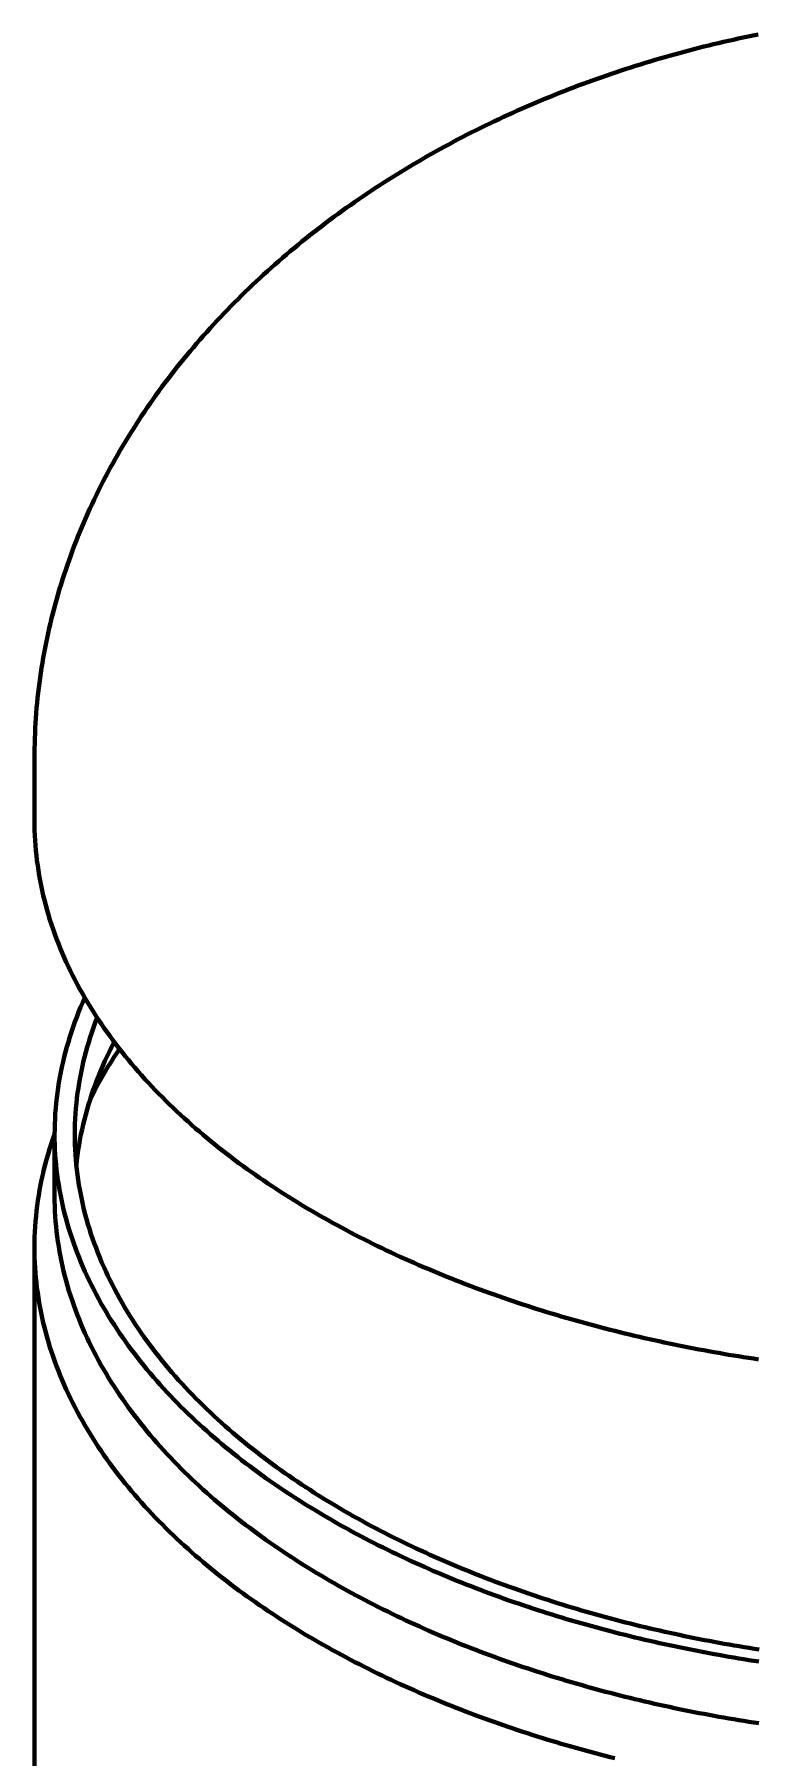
# Model space of a CAD drawing. Header units: millimetres. Extents: x 0 to 594, y 0 to 420.
# Drawn here: x 205.4 to 234.1, y 195.4 to 263.7 of the extents above; entities that cross this region are included whole.
import ezdxf

# ---------------------------------------------------------------- set-up
doc = ezdxf.new("R2010")
doc.units = ezdxf.units.MM
doc.layers.add('01-VISIBLE', color=7, linetype='CONTINUOUS', lineweight=70)

msp = doc.modelspace()

# ---------------------------------------------------------------- linework, layer by layer
at = {"layer": '01-VISIBLE'}
for p, q in [((205.409, 232.539), (205.409, 234.989)), ((206.209, 217.629), (206.209, 220.079)), ((205.409, 192.754), (205.409, 215.588))]:
    msp.add_line(p, q, dxfattribs=at)
for points in [[(234.111, 263.71), (233.914, 263.67), (233.718, 263.63), (233.521, 263.588), (233.325, 263.546), (233.129, 263.503), (232.933, 263.459), (232.738, 263.414), (232.542, 263.369), (232.347, 263.322), (232.152, 263.275), (231.957, 263.227), (231.763, 263.178), (231.568, 263.128), (231.374, 263.078), (231.18, 263.026), (230.987, 262.974), (230.793, 262.921), (230.6, 262.867), (230.407, 262.812), (230.214, 262.756), (230.022, 262.7), (229.829, 262.643), (229.637, 262.584), (229.446, 262.525), (229.254, 262.465), (229.063, 262.405), (228.872, 262.343), (228.681, 262.281), (228.491, 262.217), (228.301, 262.153), (228.111, 262.088), (227.921, 262.022), (227.732, 261.956), (227.543, 261.888), (227.355, 261.82), (227.166, 261.75), (226.978, 261.68), (226.791, 261.609), (226.603, 261.537), (226.416, 261.465), (226.23, 261.391), (226.043, 261.317), (225.857, 261.241), (225.672, 261.165), (225.487, 261.088), (225.302, 261.01), (225.117, 260.931), (224.933, 260.852), (224.749, 260.771), (224.566, 260.69), (224.383, 260.607), (224.2, 260.524), (224.018, 260.44), (223.836, 260.355), (223.655, 260.27), (223.474, 260.183), (223.293, 260.095), (223.113, 260.007), (222.934, 259.918), (222.754, 259.828), (222.576, 259.737), (222.397, 259.645), (222.219, 259.552), (222.042, 259.458), (221.865, 259.364), (221.688, 259.268), (221.512, 259.172), (221.337, 259.075), (221.162, 258.976), (220.987, 258.877), (220.813, 258.778), (220.64, 258.677), (220.467, 258.575), (220.294, 258.473), (220.123, 258.369), (219.951, 258.265), (219.78, 258.16), (219.61, 258.053), (219.44, 257.946), (219.271, 257.838), (219.103, 257.73), (218.935, 257.62), (218.767, 257.509), (218.6, 257.398), (218.434, 257.285), (218.269, 257.172), (218.104, 257.058), (217.939, 256.943), (217.776, 256.827), (217.613, 256.71), (217.45, 256.592), (217.288, 256.473), (217.127, 256.354), (216.967, 256.233), (216.807, 256.112), (216.648, 255.99), (216.49, 255.866), (216.332, 255.742), (216.175, 255.617), (216.019, 255.491), (215.863, 255.365), (215.709, 255.237), (215.555, 255.108), (215.401, 254.979), (215.249, 254.849), (215.097, 254.717), (214.946, 254.585), (214.796, 254.452), (214.647, 254.318), (214.498, 254.183), (214.35, 254.047), (214.203, 253.911), (214.057, 253.773), (213.912, 253.635), (213.768, 253.495), (213.624, 253.355), (213.482, 253.214), (213.34, 253.072), (213.199, 252.929), (213.059, 252.785), (212.92, 252.641), (212.782, 252.495), (212.645, 252.349), (212.509, 252.201), (212.373, 252.053), (212.239, 251.904), (212.106, 251.754), (211.973, 251.603), (211.842, 251.452), (211.711, 251.299), (211.582, 251.146), (211.454, 250.992), (211.327, 250.837), (211.2, 250.681), (211.075, 250.524), (210.951, 250.366), (210.828, 250.208), (210.706, 250.048), (210.585, 249.888), (210.465, 249.727), (210.347, 249.565), (210.229, 249.403), (210.113, 249.239), (209.998, 249.075), (209.884, 248.91), (209.771, 248.744), (209.659, 248.577), (209.549, 248.41), (209.439, 248.242), (209.331, 248.072), (209.225, 247.903), (209.119, 247.732), (209.015, 247.561), (208.912, 247.388), (208.81, 247.216), (208.709, 247.042), (208.61, 246.867), (208.512, 246.692), (208.416, 246.516), (208.321, 246.34), (208.227, 246.162), (208.134, 245.984), (208.043, 245.806), (207.953, 245.626), (207.865, 245.446), (207.778, 245.265), (207.692, 245.084), (207.608, 244.902), (207.526, 244.719), (207.444, 244.535), (207.364, 244.351), (207.286, 244.167), (207.209, 243.981), (207.134, 243.795), (207.06, 243.609), (206.987, 243.422), (206.916, 243.234), (206.847, 243.046), (206.779, 242.857), (206.713, 242.668), (206.648, 242.478), (206.585, 242.287), (206.523, 242.096), (206.463, 241.905), (206.405, 241.713), (206.348, 241.521), (206.293, 241.328), (206.239, 241.134), (206.187, 240.941), (206.137, 240.746), (206.088, 240.552), (206.041, 240.357), (205.995, 240.161), (205.951, 239.966), (205.909, 239.769), (205.869, 239.573), (205.83, 239.376), (205.792, 239.179), (205.757, 238.981), (205.723, 238.784), (205.691, 238.586), (205.661, 238.387), (205.632, 238.189), (205.605, 237.99), (205.58, 237.791), (205.556, 237.592), (205.534, 237.392), (205.514, 237.192), (205.496, 236.993), (205.479, 236.793), (205.465, 236.593), (205.452, 236.392), (205.44, 236.192), (205.431, 235.992), (205.423, 235.791), (205.417, 235.591), (205.412, 235.39), (205.41, 235.189), (205.409, 234.989)], [(205.409, 232.539), (205.41, 232.339), (205.415, 232.139), (205.423, 231.938), (205.434, 231.738), (205.448, 231.538), (205.465, 231.339), (205.486, 231.139), (205.509, 230.94), (205.536, 230.742), (205.565, 230.543), (205.598, 230.346), (205.634, 230.149), (205.672, 229.952), (205.714, 229.756), (205.758, 229.56), (205.806, 229.366), (205.856, 229.172), (205.909, 228.979), (205.965, 228.786), (206.024, 228.594), (206.085, 228.404), (206.15, 228.214), (206.217, 228.025), (206.286, 227.837), (206.358, 227.65), (206.433, 227.464), (206.51, 227.279), (206.589, 227.095), (206.671, 226.912), (206.756, 226.73), (206.842, 226.55), (206.932, 226.37), (207.023, 226.192), (207.116, 226.015), (207.212, 225.839), (207.31, 225.664), (207.41, 225.49), (207.512, 225.318), (207.616, 225.146), (207.722, 224.976), (207.83, 224.807), (207.94, 224.64), (208.051, 224.473), (208.165, 224.308), (208.28, 224.144), (208.397, 223.982), (208.516, 223.82), (208.637, 223.66), (208.759, 223.501), (208.883, 223.344), (209.008, 223.187), (209.135, 223.032), (209.263, 222.878), (209.393, 222.726), (209.524, 222.574), (209.657, 222.424), (209.791, 222.275), (209.927, 222.128), (210.064, 221.981), (210.202, 221.836), (210.341, 221.692), (210.482, 221.549), (210.624, 221.408), (210.767, 221.267), (210.911, 221.128), (211.056, 220.99), (211.203, 220.854), (211.35, 220.718), (211.499, 220.584), (211.649, 220.45), (211.8, 220.318), (211.951, 220.187), (212.104, 220.058), (212.258, 219.929), (212.413, 219.802), (212.568, 219.675), (212.725, 219.55), (212.882, 219.426), (213.04, 219.303), (213.199, 219.182), (213.359, 219.061), (213.52, 218.941), (213.682, 218.823), (213.844, 218.705), (214.007, 218.589), (214.171, 218.473), (214.336, 218.359), (214.501, 218.246), (214.667, 218.134), (214.834, 218.023), (215.002, 217.913), (215.17, 217.804), (215.338, 217.695), (215.508, 217.588), (215.678, 217.482), (215.849, 217.377), (216.02, 217.273), (216.192, 217.17), (216.364, 217.068), (216.537, 216.967), (216.711, 216.867), (216.885, 216.768), (217.06, 216.67), (217.235, 216.572), (217.411, 216.476), (217.587, 216.381), (217.764, 216.286), (217.941, 216.193), (218.119, 216.1), (218.297, 216.008), (218.475, 215.917), (218.654, 215.828), (218.834, 215.739), (219.014, 215.65), (219.194, 215.563), (219.375, 215.477), (219.557, 215.391), (219.738, 215.307), (219.92, 215.223), (220.103, 215.14), (220.286, 215.058), (220.469, 214.977), (220.653, 214.897), (220.836, 214.817), (221.021, 214.739), (221.205, 214.661), (221.391, 214.584), (221.576, 214.508), (221.762, 214.432), (221.948, 214.358), (222.134, 214.284), (222.321, 214.211), (222.508, 214.139), (222.695, 214.068), (222.883, 213.997), (223.07, 213.928), (223.259, 213.859), (223.447, 213.791), (223.636, 213.723), (223.825, 213.657), (224.014, 213.591), (224.204, 213.526), (224.393, 213.461), (224.583, 213.398), (224.774, 213.335), (224.964, 213.273), (225.155, 213.212), (225.346, 213.151), (225.537, 213.091), (225.729, 213.032), (225.921, 212.974), (226.113, 212.916), (226.305, 212.859), (226.497, 212.803), (226.69, 212.748), (226.883, 212.693), (227.076, 212.639), (227.269, 212.586), (227.462, 212.533), (227.656, 212.481), (227.849, 212.43), (228.043, 212.38), (228.238, 212.33), (228.432, 212.281), (228.626, 212.233), (228.821, 212.185), (229.016, 212.138), (229.211, 212.092), (229.406, 212.046), (229.601, 212.001), (229.797, 211.957), (229.992, 211.913), (230.188, 211.87), (230.384, 211.828), (230.58, 211.787), (230.776, 211.746), (230.973, 211.706), (231.169, 211.666), (231.366, 211.627), (231.562, 211.589), (231.759, 211.552), (231.956, 211.515), (232.153, 211.478), (232.35, 211.443), (232.548, 211.408), (232.745, 211.374), (232.943, 211.34), (233.141, 211.307), (233.338, 211.275), (233.536, 211.243), (233.734, 211.212), (233.932, 211.182), (234.13, 211.152)], [(207.405, 225.499), (207.321, 225.309), (207.24, 225.119), (207.162, 224.927), (207.087, 224.734), (207.015, 224.54), (206.945, 224.345), (206.878, 224.149), (206.815, 223.952), (206.754, 223.754), (206.696, 223.555), (206.641, 223.355), (206.59, 223.154), (206.541, 222.953), (206.496, 222.751), (206.454, 222.548), (206.415, 222.345), (206.379, 222.141), (206.347, 221.936), (206.318, 221.731), (206.293, 221.525), (206.271, 221.319), (206.252, 221.113), (206.236, 220.907), (206.224, 220.7), (206.216, 220.493), (206.211, 220.286), (206.209, 220.079)], [(207.896, 224.706), (207.823, 224.513), (207.753, 224.32), (207.685, 224.125), (207.621, 223.929), (207.559, 223.733), (207.501, 223.535), (207.446, 223.337), (207.394, 223.137), (207.345, 222.937), (207.299, 222.736), (207.257, 222.535), (207.217, 222.332), (207.181, 222.129), (207.149, 221.926), (207.12, 221.722), (207.094, 221.518), (207.071, 221.313), (207.052, 221.108), (207.037, 220.902), (207.024, 220.696), (207.016, 220.491), (207.011, 220.285), (207.009, 220.079)], [(208.573, 223.745), (208.477, 223.559), (208.384, 223.372), (208.294, 223.183), (208.206, 222.993), (208.121, 222.803), (208.039, 222.61), (207.959, 222.417)], [(208.785, 223.468), (208.666, 223.292), (208.55, 223.113), (208.437, 222.934), (208.325, 222.753), (208.216, 222.571), (208.109, 222.387), (208.004, 222.202), (207.902, 222.016), (207.802, 221.828), (207.705, 221.639), (207.611, 221.449)], [(207.959, 222.417), (207.884, 222.227), (207.812, 222.035), (207.743, 221.842), (207.676, 221.649), (207.613, 221.454), (207.552, 221.259), (207.494, 221.062), (207.44, 220.865), (207.388, 220.667), (207.34, 220.468), (207.295, 220.268), (207.253, 220.068), (207.214, 219.867), (207.179, 219.665), (207.147, 219.463), (207.118, 219.26), (207.092, 219.057), (207.07, 218.854)], [(206.209, 220.081), (206.14, 219.884), (206.073, 219.687), (206.01, 219.488), (205.95, 219.288), (205.892, 219.088), (205.838, 218.887), (205.787, 218.685), (205.739, 218.482), (205.694, 218.278), (205.652, 218.074), (205.613, 217.869), (205.578, 217.664), (205.546, 217.457), (205.517, 217.251), (205.492, 217.044), (205.47, 216.837), (205.451, 216.629), (205.436, 216.421), (205.424, 216.213), (205.416, 216.005), (205.411, 215.796), (205.409, 215.588)], [(206.209, 220.079), (206.21, 219.878), (206.215, 219.678), (206.223, 219.478), (206.235, 219.277), (206.249, 219.078), (206.267, 218.878), (206.287, 218.679), (206.311, 218.48), (206.338, 218.281), (206.369, 218.083), (206.402, 217.885), (206.438, 217.688), (206.478, 217.492), (206.52, 217.296), (206.566, 217.101), (206.614, 216.906), (206.665, 216.712), (206.72, 216.519), (206.777, 216.327), (206.837, 216.136), (206.899, 215.946), (206.965, 215.756), (207.033, 215.568), (207.104, 215.38), (207.177, 215.194), (207.253, 215.008), (207.332, 214.824), (207.413, 214.641), (207.496, 214.458), (207.582, 214.277), (207.67, 214.097), (207.761, 213.919), (207.854, 213.741), (207.949, 213.565), (208.046, 213.389), (208.146, 213.215), (208.247, 213.043), (208.351, 212.871), (208.456, 212.701), (208.564, 212.532), (208.674, 212.364), (208.785, 212.197), (208.899, 212.032), (209.014, 211.868), (209.131, 211.705), (209.25, 211.544), (209.37, 211.384), (209.492, 211.225), (209.616, 211.067), (209.742, 210.911), (209.869, 210.756), (209.997, 210.602), (210.127, 210.45), (210.259, 210.299), (210.392, 210.149), (210.526, 210), (210.662, 209.853), (210.799, 209.706), (210.938, 209.562), (211.077, 209.418), (211.218, 209.276), (211.361, 209.134), (211.504, 208.994), (211.649, 208.856), (211.795, 208.718), (211.942, 208.582), (212.09, 208.447), (212.239, 208.313), (212.389, 208.18), (212.54, 208.049), (212.693, 207.919), (212.846, 207.789), (213, 207.662), (213.155, 207.535), (213.312, 207.409), (213.469, 207.285), (213.627, 207.161), (213.785, 207.039), (213.945, 206.918), (214.106, 206.798), (214.267, 206.679), (214.429, 206.561), (214.592, 206.445), (214.756, 206.329), (214.921, 206.215), (215.086, 206.101), (215.252, 205.989), (215.418, 205.878), (215.586, 205.768), (215.754, 205.658), (215.923, 205.55), (216.092, 205.443), (216.262, 205.337), (216.433, 205.232), (216.604, 205.128), (216.776, 205.025), (216.949, 204.923), (217.122, 204.822), (217.295, 204.722), (217.47, 204.623), (217.644, 204.525), (217.82, 204.428), (217.996, 204.332), (218.172, 204.236), (218.349, 204.142), (218.526, 204.049), (218.704, 203.957), (218.882, 203.865), (219.061, 203.775), (219.241, 203.685), (219.42, 203.596), (219.6, 203.509), (219.781, 203.422), (219.962, 203.336), (220.144, 203.251), (220.325, 203.166), (220.508, 203.083), (220.69, 203.001), (220.874, 202.919), (221.057, 202.839), (221.241, 202.759), (221.425, 202.68), (221.61, 202.602), (221.795, 202.524), (221.98, 202.448), (222.165, 202.372), (222.351, 202.298), (222.538, 202.224), (222.724, 202.151), (222.911, 202.078), (223.098, 202.007), (223.286, 201.936), (223.474, 201.866), (223.662, 201.797), (223.85, 201.729), (224.039, 201.661), (224.228, 201.595), (224.417, 201.529), (224.607, 201.464), (224.797, 201.399), (224.987, 201.336), (225.177, 201.273), (225.368, 201.211), (225.559, 201.15), (225.75, 201.089), (225.941, 201.03), (226.133, 200.971), (226.324, 200.912), (226.516, 200.855), (226.709, 200.798), (226.901, 200.742), (227.094, 200.687), (227.287, 200.633), (227.48, 200.579), (227.673, 200.526), (227.866, 200.473), (228.06, 200.422), (228.254, 200.371), (228.448, 200.321), (228.642, 200.271), (228.837, 200.222), (229.031, 200.174), (229.226, 200.127), (229.421, 200.08), (229.616, 200.035), (229.811, 199.989), (230.007, 199.945), (230.202, 199.901), (230.398, 199.858), (230.594, 199.815), (230.79, 199.774), (230.986, 199.732), (231.182, 199.692), (231.379, 199.652), (231.575, 199.613), (231.772, 199.575), (231.969, 199.537), (232.166, 199.5), (232.363, 199.464), (232.56, 199.428), (232.757, 199.393), (232.955, 199.359), (233.152, 199.325), (233.35, 199.292), (233.548, 199.26), (233.746, 199.228), (233.944, 199.197), (234.142, 199.167)], [(207.009, 220.079), (207.01, 219.878), (207.015, 219.678), (207.024, 219.478), (207.035, 219.277), (207.05, 219.078), (207.068, 218.878), (207.089, 218.679), (207.114, 218.48), (207.141, 218.281), (207.172, 218.083), (207.206, 217.886), (207.243, 217.689), (207.284, 217.492), (207.327, 217.297), (207.373, 217.102), (207.423, 216.907), (207.475, 216.714), (207.53, 216.521), (207.589, 216.329), (207.65, 216.139), (207.714, 215.949), (207.78, 215.76), (207.85, 215.572), (207.922, 215.385), (207.997, 215.199), (208.074, 215.014), (208.154, 214.83), (208.237, 214.647), (208.322, 214.466), (208.409, 214.285), (208.499, 214.106), (208.591, 213.928), (208.686, 213.751), (208.782, 213.576), (208.881, 213.402), (208.982, 213.228), (209.086, 213.057), (209.191, 212.886), (209.298, 212.717), (209.408, 212.549), (209.519, 212.382), (209.632, 212.217), (209.747, 212.053), (209.864, 211.89), (209.983, 211.729), (210.104, 211.568), (210.226, 211.41), (210.35, 211.252), (210.475, 211.096), (210.602, 210.941), (210.731, 210.787), (210.861, 210.635), (210.993, 210.484), (211.126, 210.334), (211.261, 210.186), (211.397, 210.038), (211.535, 209.893), (211.674, 209.748), (211.814, 209.605), (211.955, 209.463), (212.098, 209.322), (212.242, 209.182), (212.387, 209.044), (212.533, 208.907), (212.681, 208.771), (212.829, 208.637), (212.979, 208.503), (213.13, 208.371), (213.281, 208.24), (213.434, 208.111), (213.588, 207.982), (213.743, 207.855), (213.899, 207.729), (214.055, 207.604), (214.213, 207.48), (214.372, 207.358), (214.531, 207.236), (214.691, 207.116), (214.852, 206.997), (215.014, 206.879), (215.177, 206.762), (215.341, 206.646), (215.505, 206.531), (215.67, 206.418), (215.836, 206.305), (216.003, 206.194), (216.17, 206.083), (216.338, 205.974), (216.507, 205.866), (216.676, 205.759), (216.847, 205.653), (217.017, 205.548), (217.189, 205.444), (217.361, 205.341), (217.533, 205.239), (217.706, 205.138), (217.88, 205.038), (218.054, 204.939), (218.229, 204.841), (218.405, 204.744), (218.581, 204.648), (218.757, 204.553), (218.934, 204.459), (219.112, 204.366), (219.29, 204.274), (219.468, 204.183), (219.647, 204.093), (219.827, 204.003), (220.007, 203.915), (220.187, 203.827), (220.368, 203.741), (220.549, 203.655), (220.731, 203.571), (220.913, 203.487), (221.095, 203.404), (221.278, 203.322), (221.462, 203.241), (221.645, 203.161), (221.829, 203.082), (222.014, 203.003), (222.199, 202.926), (222.384, 202.849), (222.569, 202.773), (222.755, 202.698), (222.941, 202.624), (223.128, 202.55), (223.315, 202.478), (223.502, 202.406), (223.69, 202.336), (223.877, 202.266), (224.065, 202.196), (224.254, 202.128), (224.443, 202.06), (224.632, 201.994), (224.821, 201.928), (225.01, 201.863), (225.2, 201.798), (225.39, 201.735), (225.581, 201.672), (225.771, 201.61), (225.962, 201.549), (226.153, 201.488), (226.345, 201.429), (226.536, 201.37), (226.728, 201.312), (226.92, 201.255), (227.112, 201.198), (227.305, 201.142), (227.498, 201.087), (227.691, 201.033), (227.884, 200.979), (228.077, 200.926), (228.271, 200.874), (228.464, 200.823), (228.658, 200.772), (228.853, 200.722), (229.047, 200.673), (229.241, 200.625), (229.436, 200.577), (229.631, 200.53), (229.826, 200.484), (230.021, 200.438), (230.216, 200.393), (230.412, 200.349), (230.608, 200.306), (230.803, 200.263), (230.999, 200.221), (231.196, 200.18), (231.392, 200.139), (231.588, 200.099), (231.785, 200.06), (231.982, 200.021), (232.178, 199.984), (232.375, 199.946), (232.572, 199.91), (232.77, 199.874), (232.967, 199.839), (233.164, 199.805), (233.362, 199.771), (233.56, 199.738), (233.758, 199.706), (233.955, 199.674), (234.153, 199.643)], [(206.209, 217.629), (206.21, 217.429), (206.215, 217.228), (206.223, 217.028), (206.235, 216.828), (206.249, 216.628), (206.267, 216.428), (206.287, 216.229), (206.311, 216.03), (206.338, 215.832), (206.369, 215.633), (206.402, 215.436), (206.438, 215.239), (206.478, 215.042), (206.52, 214.846), (206.566, 214.651), (206.614, 214.457), (206.665, 214.263), (206.72, 214.07), (206.777, 213.878), (206.837, 213.687), (206.899, 213.496), (206.965, 213.307), (207.033, 213.118), (207.104, 212.931), (207.177, 212.744), (207.253, 212.559), (207.332, 212.374), (207.413, 212.191), (207.496, 212.009), (207.582, 211.828), (207.67, 211.648), (207.761, 211.469), (207.854, 211.292), (207.949, 211.115), (208.046, 210.94), (208.146, 210.766), (208.247, 210.593), (208.351, 210.422), (208.456, 210.251), (208.564, 210.082), (208.674, 209.914), (208.785, 209.748), (208.899, 209.583), (209.014, 209.419), (209.131, 209.256), (209.25, 209.095), (209.37, 208.934), (209.492, 208.776), (209.616, 208.618), (209.742, 208.462), (209.869, 208.307), (209.997, 208.153), (210.127, 208), (210.259, 207.849), (210.392, 207.699), (210.526, 207.551), (210.662, 207.403), (210.799, 207.257), (210.938, 207.112), (211.077, 206.968), (211.218, 206.826), (211.361, 206.685), (211.504, 206.545), (211.649, 206.406), (211.795, 206.269), (211.942, 206.132), (212.09, 205.997), (212.239, 205.864), (212.389, 205.731), (212.54, 205.599), (212.693, 205.469), (212.846, 205.34), (213, 205.212), (213.155, 205.085), (213.312, 204.96), (213.469, 204.835), (213.627, 204.712), (213.785, 204.59), (213.945, 204.469), (214.106, 204.349), (214.267, 204.23), (214.429, 204.112), (214.592, 203.995), (214.756, 203.88), (214.921, 203.765), (215.086, 203.652), (215.252, 203.54), (215.418, 203.428), (215.586, 203.318), (215.754, 203.209), (215.923, 203.101), (216.092, 202.994), (216.262, 202.888), (216.433, 202.783), (216.604, 202.679), (216.776, 202.576), (216.949, 202.474), (217.122, 202.373), (217.295, 202.273), (217.47, 202.173), (217.644, 202.075), (217.82, 201.978), (217.996, 201.882), (218.172, 201.787), (218.349, 201.693), (218.526, 201.599), (218.704, 201.507), (218.882, 201.416), (219.061, 201.325), (219.241, 201.236), (219.42, 201.147), (219.6, 201.059), (219.781, 200.972), (219.962, 200.886), (220.144, 200.801), (220.325, 200.717), (220.508, 200.634), (220.69, 200.551), (220.874, 200.47), (221.057, 200.389), (221.241, 200.309), (221.425, 200.23), (221.61, 200.152), (221.795, 200.075), (221.98, 199.998), (222.165, 199.923), (222.351, 199.848), (222.538, 199.774), (222.724, 199.701), (222.911, 199.629), (223.098, 199.557), (223.286, 199.487), (223.474, 199.417), (223.662, 199.348), (223.85, 199.279), (224.039, 199.212), (224.228, 199.145), (224.417, 199.079), (224.607, 199.014), (224.797, 198.95), (224.987, 198.886), (225.177, 198.824), (225.368, 198.762), (225.559, 198.7), (225.75, 198.64), (225.941, 198.58), (226.133, 198.521), (226.324, 198.463), (226.516, 198.406), (226.709, 198.349), (226.901, 198.293), (227.094, 198.238), (227.287, 198.183), (227.48, 198.129), (227.673, 198.076), (227.866, 198.024), (228.06, 197.972), (228.254, 197.921), (228.448, 197.871), (228.642, 197.822), (228.837, 197.773), (229.031, 197.725), (229.226, 197.678), (229.421, 197.631), (229.616, 197.585), (229.811, 197.54), (230.007, 197.495), (230.202, 197.451), (230.398, 197.408), (230.594, 197.366), (230.79, 197.324), (230.986, 197.283), (231.182, 197.243), (231.379, 197.203), (231.575, 197.164), (231.772, 197.125), (231.969, 197.088), (232.166, 197.051), (232.363, 197.014), (232.56, 196.979), (232.757, 196.944), (232.955, 196.909), (233.152, 196.876), (233.35, 196.843), (233.548, 196.81), (233.746, 196.779), (233.944, 196.748), (234.142, 196.717)], [(205.409, 215.588), (205.41, 215.387), (205.415, 215.187), (205.423, 214.987), (205.434, 214.787), (205.448, 214.587), (205.465, 214.387), (205.486, 214.188), (205.509, 213.989), (205.536, 213.79), (205.565, 213.592), (205.598, 213.394), (205.634, 213.197), (205.672, 213), (205.714, 212.804), (205.758, 212.609), (205.806, 212.414), (205.856, 212.22), (205.909, 212.027), (205.965, 211.835), (206.024, 211.643), (206.085, 211.452), (206.15, 211.262), (206.217, 211.074), (206.286, 210.886), (206.358, 210.699), (206.433, 210.513), (206.51, 210.328), (206.589, 210.144), (206.671, 209.961), (206.756, 209.779), (206.842, 209.598), (206.932, 209.419), (207.023, 209.24), (207.116, 209.063), (207.212, 208.887), (207.31, 208.712), (207.41, 208.539), (207.512, 208.366), (207.616, 208.195), (207.722, 208.025), (207.83, 207.856), (207.94, 207.688), (208.051, 207.522), (208.165, 207.357), (208.28, 207.193), (208.397, 207.03), (208.516, 206.869), (208.637, 206.709), (208.759, 206.55), (208.883, 206.392), (209.008, 206.236), (209.135, 206.081), (209.263, 205.927), (209.393, 205.774), (209.524, 205.623), (209.657, 205.473), (209.791, 205.324), (209.927, 205.176), (210.064, 205.03), (210.202, 204.885), (210.341, 204.741), (210.482, 204.598), (210.624, 204.456), (210.767, 204.316), (210.911, 204.177), (211.056, 204.039), (211.203, 203.902), (211.35, 203.767), (211.499, 203.632), (211.649, 203.499), (211.8, 203.367), (211.951, 203.236), (212.104, 203.106), (212.258, 202.978), (212.413, 202.85), (212.568, 202.724), (212.725, 202.599), (212.882, 202.475), (213.04, 202.352), (213.199, 202.23), (213.359, 202.109), (213.52, 201.99), (213.682, 201.871), (213.844, 201.754), (214.007, 201.637), (214.171, 201.522), (214.336, 201.408), (214.501, 201.295), (214.667, 201.182), (214.834, 201.071), (215.002, 200.961), (215.17, 200.852), (215.338, 200.744), (215.508, 200.637), (215.678, 200.531), (215.849, 200.426), (216.02, 200.322), (216.192, 200.219), (216.364, 200.117), (216.537, 200.016), (216.711, 199.916), (216.885, 199.816), (217.06, 199.718), (217.235, 199.621), (217.411, 199.525), (217.587, 199.429), (217.764, 199.335), (217.941, 199.241), (218.119, 199.149), (218.297, 199.057), (218.475, 198.966), (218.654, 198.876), (218.834, 198.787), (219.014, 198.699), (219.194, 198.612), (219.375, 198.525), (219.557, 198.44), (219.738, 198.355), (219.92, 198.272), (220.103, 198.189), (220.286, 198.107), (220.469, 198.026), (220.653, 197.945), (220.836, 197.866), (221.021, 197.787), (221.205, 197.709), (221.391, 197.633), (221.576, 197.556), (221.762, 197.481), (221.948, 197.407), (222.134, 197.333), (222.321, 197.26), (222.508, 197.188), (222.695, 197.116), (222.883, 197.046), (223.07, 196.976), (223.259, 196.907), (223.447, 196.839), (223.636, 196.772), (223.825, 196.705), (224.014, 196.639), (224.204, 196.574), (224.393, 196.51), (224.583, 196.446), (224.774, 196.384), (224.964, 196.322), (225.155, 196.26), (225.346, 196.2), (225.537, 196.14), (225.729, 196.081), (225.921, 196.022), (226.113, 195.965), (226.305, 195.908), (226.497, 195.852), (226.69, 195.796), (226.883, 195.742), (227.076, 195.688), (227.269, 195.634), (227.462, 195.582), (227.656, 195.53), (227.849, 195.479), (228.043, 195.428), (228.238, 195.379), (228.432, 195.33)]]:
    msp.add_lwpolyline(points, dxfattribs=at)

doc.saveas('drawing.dxf')
